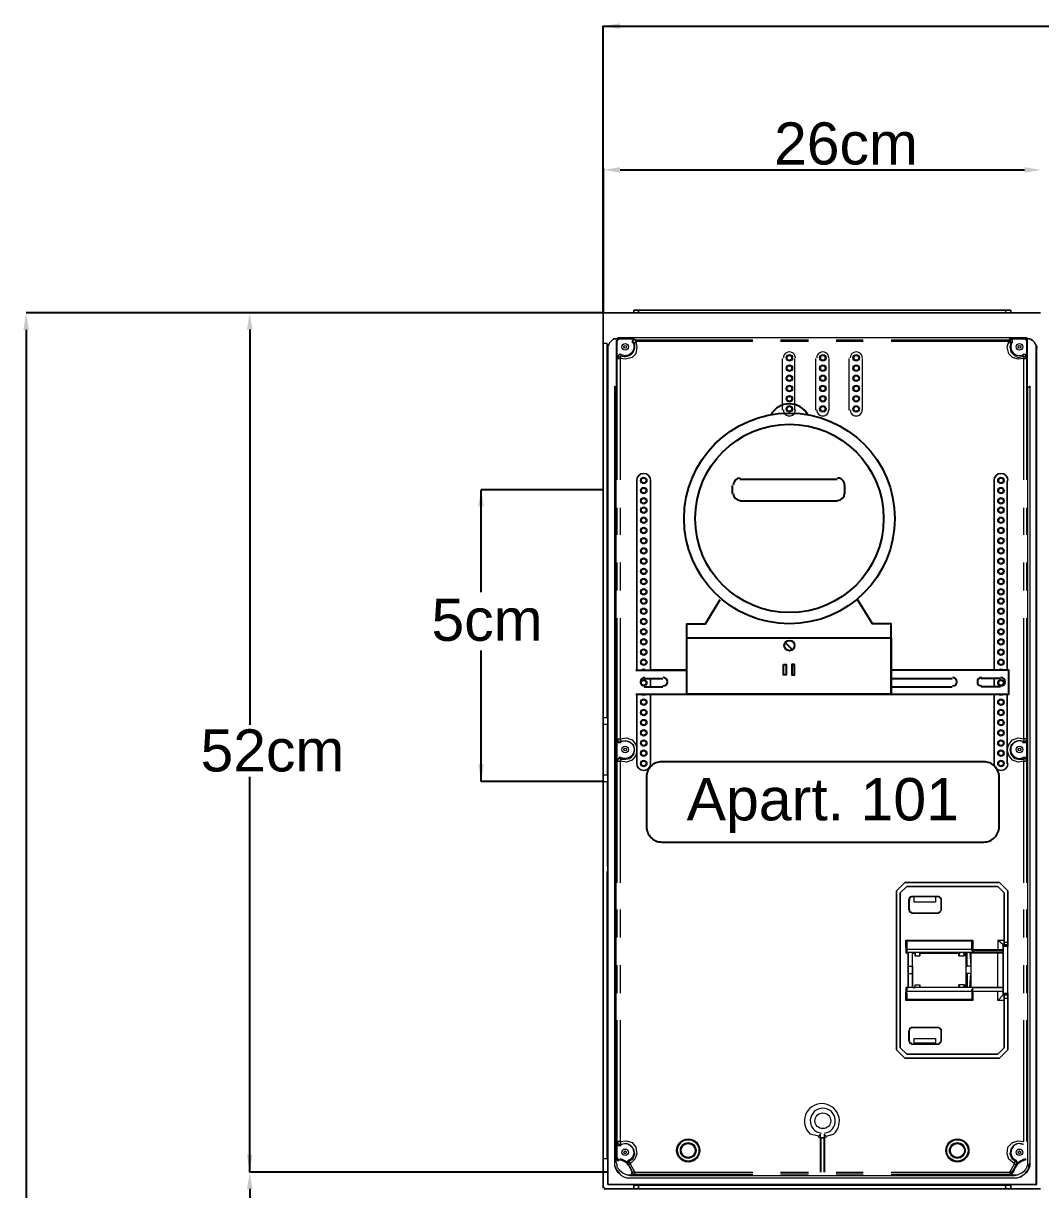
# Model space of a CAD drawing. Header units: millimetres. Extents: x -305 to 1353, y -289 to 1176.
# Drawn here: x 344 to 405.6, y 1087.4 to 1157.9 of the extents above; entities that cross this region are included whole.
import ezdxf
from ezdxf.enums import TextEntityAlignment as Align

# ---------------------------------------------------------------- set-up
doc = ezdxf.new("R2010")
doc.units = ezdxf.units.MM
doc.header["$MEASUREMENT"] = 0
doc.layers.add('Medição_Detalhe_Cotas', color=7, linetype='Continuous', true_color=0x0080ff)
doc.layers.add('Medição_Unifilar_Draw', color=7, linetype='Continuous', true_color=0x0080ff)
doc.layers.add('PDF_0', color=7, linetype='Continuous')
doc.styles.add('Cota', font='arial.ttf')
doc.styles.add('PDF Arial', font='arial.ttf')

msp = doc.modelspace()

# ---------------------------------------------------------------- linework, layer by layer
msp.add_lwpolyline([(381.712, 1109.33, 0.414214), (382.635, 1108.407), (402.125, 1108.407, 0.414214), (403.047, 1109.33), (403.047, 1112.344, 0.414214), (402.125, 1113.267), (382.635, 1113.267, 0.414214), (381.712, 1112.344)], format="xyb", close=True)
at = {"layer": 'Medição_Detalhe_Cotas', "color": 150, "true_color": 0x007eff}
for points in [[(379.099, 1144.862), (379.099, 1157.778), (564.586, 1157.778), (564.586, 1136.158)], [(379.099, 1149.186), (379.099, 1140.426), (357.59, 1140.426)], [(379.099, 1149.186), (379.099, 1140.426), (379.099, 1149.186)], [(380.109, 1149.074), (404.594, 1149.074)], [(374.943, 1140.426), (344.168, 1140.426)], [(344.171, 1139.397), (344.171, 1062.517)], [(357.703, 1139.415), (357.703, 1115.492)], [(379.099, 1129.728), (371.703, 1129.728)], [(357.703, 1088.424), (357.703, 1112.347)], [(379.099, 1112.066), (371.703, 1112.066)], [(379.379, 1088.424), (357.703, 1088.424)], [(357.703, 1087.413), (357.703, 1062.536)]]:
    msp.add_lwpolyline(points, dxfattribs=at)
at = {"layer": 'Medição_Detalhe_Cotas', "color": 150, "true_color": 0x007eff, "transparency": 33554559}
for points in [[(380.109, 1157.947), (380.109, 1157.61), (379.099, 1157.778)], [(380.109, 1149.242), (380.109, 1148.905), (379.099, 1149.074)], [(404.594, 1149.242), (404.594, 1148.905), (405.605, 1149.074)], [(344.003, 1139.397), (344.34, 1139.397), (344.171, 1140.407)], [(357.534, 1139.415), (357.871, 1139.415), (357.703, 1140.426)], [(371.534, 1128.717), (371.871, 1128.717), (371.703, 1129.728)], [(371.534, 1113.133), (371.871, 1113.133), (371.703, 1112.066)], [(357.534, 1089.491), (357.871, 1089.491), (357.703, 1088.424)], [(357.534, 1087.413), (357.871, 1087.413), (357.703, 1088.424)]]:
    msp.add_solid(points, dxfattribs=at)
at = {"layer": 'Medição_Unifilar_Draw'}
for p, q in [((371.703, 1123.521), (371.703, 1129.728)), ((371.703, 1112.066), (371.703, 1119.998))]:
    msp.add_line(p, q, dxfattribs=at)
at = {"layer": 'PDF_0', "lineweight": 18}
for points in [[(380.952, 1140.426), (380.952, 1140.594), (381.233, 1140.594), (403.415, 1140.594), (403.752, 1140.594), (403.752, 1140.426), (403.752, 1140.594), (403.415, 1140.594), (381.233, 1140.594), (380.952, 1140.594)], [(379.099, 1087.469), (379.099, 1140.369)], [(379.155, 1140.426), (405.549, 1140.426)], [(379.379, 1138.292), (379.379, 1138.404), (379.436, 1138.516), (379.492, 1138.629), (379.548, 1138.685), (379.66, 1138.797), (379.773, 1138.853), (379.885, 1138.853), (379.997, 1138.909), (379.885, 1138.853), (379.716, 1138.853), (379.66, 1138.797), (379.548, 1138.685), (379.492, 1138.629), (379.436, 1138.516), (379.379, 1138.404)], [(404.706, 1138.909), (404.819, 1138.853), (404.931, 1138.853), (404.987, 1138.797), (405.099, 1138.741), (405.156, 1138.685), (405.212, 1138.572), (405.268, 1138.46), (405.324, 1138.404), (405.324, 1138.292), (405.324, 1138.404), (405.268, 1138.516), (405.212, 1138.629), (405.156, 1138.685), (405.043, 1138.797), (404.931, 1138.853), (404.819, 1138.853)], [(380.727, 1088.087), (403.976, 1088.087), (404.145, 1088.087), (404.313, 1088.143), (404.482, 1088.256), (404.65, 1088.368), (404.762, 1088.536), (404.819, 1088.649), (404.875, 1088.873), (404.931, 1089.042), (404.931, 1135.989), (404.762, 1135.877), (404.762, 1089.042), (404.762, 1088.873), (404.706, 1088.705), (404.65, 1088.593), (404.538, 1088.48), (404.426, 1088.368), (404.257, 1088.312), (404.145, 1088.256), (403.976, 1088.199), (380.727, 1088.199), (380.559, 1088.256), (380.39, 1088.312), (380.278, 1088.368), (380.166, 1088.48), (380.053, 1088.593), (379.941, 1088.705), (379.941, 1088.873), (379.885, 1089.042), (379.885, 1135.877), (379.773, 1135.989), (379.773, 1089.042), (379.773, 1088.873), (379.829, 1088.649), (379.941, 1088.536), (380.053, 1088.368), (380.166, 1088.256), (380.334, 1088.143), (380.503, 1088.087)], [(381.12, 1130.261), (381.12, 1118.805)], [(381.963, 1118.805), (381.963, 1130.261)], [(402.741, 1130.261), (402.741, 1118.805)], [(403.527, 1118.805), (403.527, 1130.261)], [(381.963, 1117.794), (381.963, 1118.3)], [(402.741, 1118.3), (402.741, 1117.794)], [(381.12, 1117.345), (381.12, 1113.133)], [(381.963, 1113.133), (381.963, 1117.345)], [(402.741, 1113.133), (402.741, 1117.345)], [(403.527, 1113.133), (403.527, 1117.345)], [(396.844, 1095.842), (396.844, 1105.445), (397.35, 1105.95), (396.844, 1105.445)], [(399.315, 1105.108), (397.799, 1105.108), (397.855, 1105.108), (397.911, 1105.108), (399.203, 1105.108), (399.259, 1105.108)], [(399.54, 1104.322), (399.54, 1104.94), (399.54, 1104.883)], [(399.315, 1104.097), (399.371, 1104.097), (399.428, 1104.153), (399.484, 1104.153), (399.484, 1104.21), (399.54, 1104.266), (399.54, 1104.322), (399.54, 1104.266), (399.484, 1104.21), (399.484, 1104.153), (399.428, 1104.153), (399.371, 1104.097)], [(400.944, 1101.514), (400.888, 1101.739), (400.944, 1101.682)], [(398.248, 1099.605), (397.967, 1099.605), (397.799, 1099.605), (397.574, 1099.605), (397.462, 1099.605), (397.462, 1099.548), (397.462, 1099.492), (397.462, 1099.436), (397.462, 1099.38), (401.393, 1099.38), (401.393, 1099.436), (401.393, 1099.492), (401.449, 1099.548), (401.449, 1099.605), (401.281, 1099.605), (401.112, 1099.605), (400.888, 1099.605), (400.663, 1099.605)], [(397.799, 1097.19), (397.743, 1097.19), (397.687, 1097.134), (397.631, 1097.134), (397.631, 1097.078), (397.631, 1097.021), (397.574, 1096.965), (397.631, 1096.965), (397.631, 1097.021), (397.631, 1097.078), (397.687, 1097.134), (397.743, 1097.19)], [(392.127, 1090.558), (392.239, 1090.502), (392.464, 1090.502), (392.576, 1090.558), (392.576, 1090.614), (392.464, 1090.726), (392.464, 1090.502), (392.239, 1090.502), (392.239, 1090.726), (392.127, 1090.614)], [(380.952, 1087.413), (380.952, 1087.638), (381.233, 1087.638), (403.415, 1087.638), (403.752, 1087.638), (403.752, 1087.413), (403.752, 1087.638), (403.415, 1087.638), (381.233, 1087.638), (380.952, 1087.638)], [(379.155, 1087.413), (405.549, 1087.413)], [(379.155, 1087.413), (405.549, 1087.413)]]:
    msp.add_lwpolyline(points, close=True, dxfattribs=at)
at = {"layer": 'PDF_0', "lineweight": 0}
for points in [[(381.233, 1140.426), (381.233, 1140.594)], [(403.415, 1140.594), (403.471, 1140.426)], [(403.639, 1138.797), (403.639, 1138.685), (403.639, 1138.629), (403.695, 1138.629), (403.752, 1138.629), (403.752, 1138.572), (403.752, 1138.685), (403.695, 1138.797)], [(381.233, 1087.413), (381.233, 1087.638)], [(403.415, 1087.638), (403.471, 1087.413)]]:
    msp.add_lwpolyline(points, close=True, dxfattribs=at)
at = {"layer": 'PDF_0', "lineweight": 18}
for points in [[(379.155, 1140.426), (405.549, 1140.426)], [(379.099, 1115.941), (379.323, 1115.941), (379.323, 1138.572), (379.099, 1138.572)], [(379.379, 1138.46), (379.379, 1087.694), (379.379, 1138.292)], [(404.762, 1135.877), (404.762, 1138.741), (404.762, 1138.797), (404.706, 1138.853), (404.65, 1138.909), (380.053, 1138.909), (379.997, 1138.853), (379.941, 1138.853), (379.941, 1138.797), (379.885, 1138.741), (379.885, 1135.877)], [(404.706, 1138.909), (379.997, 1138.909)], [(403.864, 1138.629), (403.864, 1138.741), (403.695, 1138.853), (404.594, 1138.853), (404.65, 1138.853), (404.65, 1138.797), (404.706, 1138.797), (404.706, 1138.741), (404.706, 1138.685), (404.706, 1137.73), (404.65, 1137.898), (404.482, 1137.898)], [(405.268, 1138.46), (405.268, 1087.694), (405.324, 1087.694), (405.324, 1138.292)], [(379.379, 1138.292), (379.379, 1138.292)], [(389.937, 1134.529), (389.937, 1137.674)], [(390.667, 1137.674), (390.667, 1134.529)], [(391.959, 1134.529), (391.959, 1137.674)], [(392.745, 1137.674), (392.745, 1134.529)], [(393.98, 1134.529), (393.98, 1137.674)], [(394.767, 1137.674), (394.767, 1134.529)], [(379.773, 1135.989), (379.773, 1089.042), (379.773, 1088.817), (379.829, 1088.649), (379.941, 1088.48), (380.053, 1088.368), (380.166, 1088.256), (380.334, 1088.143), (380.503, 1088.087), (380.727, 1088.087), (403.976, 1088.087), (404.145, 1088.087), (404.369, 1088.143), (404.482, 1088.256), (404.65, 1088.368), (404.762, 1088.48), (404.875, 1088.649), (404.931, 1088.817), (404.931, 1089.042), (404.931, 1135.989)], [(379.885, 1135.877), (379.885, 1135.877)], [(381.12, 1130.261), (381.12, 1130.261)], [(381.963, 1130.261), (381.963, 1130.261)], [(402.741, 1130.261), (402.741, 1130.261)], [(403.527, 1130.261), (403.527, 1130.261)], [(379.099, 1115.548), (379.323, 1115.548), (379.323, 1112.459), (379.099, 1112.459)], [(404.482, 1114.425), (404.65, 1114.425), (404.706, 1114.537), (404.706, 1113.358), (404.65, 1113.526), (404.482, 1113.526)], [(379.099, 1112.066), (379.323, 1112.066), (379.323, 1106.9)], [(379.099, 1089.266), (379.323, 1089.266), (379.323, 1106.619)], [(397.35, 1105.95), (403.078, 1105.95), (397.35, 1105.95)], [(403.078, 1105.95), (403.583, 1105.445), (403.078, 1105.95)], [(397.069, 1105.333), (397.462, 1105.726), (397.069, 1105.333)], [(397.069, 1095.954), (397.069, 1105.333), (397.069, 1095.954)], [(397.462, 1105.726), (402.965, 1105.726), (397.462, 1105.726)], [(402.965, 1105.726), (403.359, 1105.333), (402.965, 1105.726)], [(403.583, 1099.268), (403.583, 1099.155), (403.302, 1099.155), (403.359, 1099.155), (403.583, 1099.155), (403.583, 1099.099), (403.583, 1099.043), (403.583, 1098.987), (403.583, 1098.931), (403.583, 1095.842), (403.583, 1105.445), (403.583, 1102.356), (403.583, 1102.3), (403.583, 1102.244), (403.583, 1102.188), (403.583, 1102.132)], [(403.359, 1102.356), (403.359, 1105.333), (403.359, 1102.469), (403.359, 1102.412), (403.359, 1102.356), (403.359, 1102.3), (403.359, 1102.244), (403.359, 1102.188), (403.359, 1102.244), (403.359, 1102.3), (403.359, 1102.356), (403.583, 1102.356)], [(397.574, 1104.94), (397.631, 1104.94), (397.631, 1104.996), (397.631, 1105.052), (397.687, 1105.108), (397.743, 1105.108), (397.799, 1105.108), (397.743, 1105.108), (397.687, 1105.052), (397.631, 1104.996), (397.631, 1104.94), (397.631, 1104.883)], [(397.631, 1104.322), (397.631, 1104.883), (397.574, 1104.94), (397.574, 1104.322), (397.631, 1104.322), (397.631, 1104.266), (397.631, 1104.21), (397.687, 1104.153), (397.743, 1104.153), (397.743, 1104.097), (397.799, 1104.097), (397.743, 1104.097), (397.743, 1104.153), (397.687, 1104.153), (397.631, 1104.153), (397.631, 1104.21), (397.631, 1104.266), (397.574, 1104.322)], [(399.203, 1105.108), (399.203, 1104.771), (397.911, 1104.771), (397.911, 1105.108)], [(399.54, 1104.883), (399.54, 1104.94), (399.54, 1104.996), (399.484, 1104.996), (399.484, 1105.052), (399.428, 1105.052), (399.428, 1105.108), (399.371, 1105.108), (399.315, 1105.108), (399.371, 1105.108), (399.428, 1105.108), (399.484, 1105.052), (399.54, 1104.996), (399.54, 1104.94)], [(397.799, 1104.097), (399.315, 1104.097), (397.799, 1104.097)], [(397.406, 1102.019), (397.406, 1102.469), (401.449, 1102.469), (401.449, 1102.019)], [(401.393, 1102.412), (401.449, 1102.412), (397.462, 1102.412), (397.462, 1102.076), (397.462, 1102.019), (397.406, 1102.019), (397.406, 1101.682), (397.462, 1101.739)], [(401.393, 1101.907), (401.393, 1102.412), (397.462, 1102.412), (397.462, 1101.907), (397.462, 1101.851), (397.462, 1101.795), (397.462, 1101.739), (397.574, 1101.739), (397.799, 1101.739), (397.967, 1101.739), (398.248, 1101.739), (400.663, 1101.739), (400.888, 1101.739), (401.112, 1101.739), (401.281, 1101.739), (401.449, 1101.739), (401.449, 1101.795), (401.393, 1101.851), (401.393, 1101.907), (397.462, 1101.907)], [(401.449, 1102.412), (401.449, 1102.076), (401.449, 1102.019), (401.449, 1101.907), (401.449, 1101.851), (401.449, 1101.739), (403.302, 1101.739)], [(403.583, 1102.188), (403.359, 1102.188), (403.302, 1102.188), (402.965, 1102.469), (402.965, 1101.907)], [(402.965, 1102.469), (403.359, 1102.469)], [(397.518, 1101.682), (397.518, 1099.605), (397.574, 1099.605), (397.574, 1100.447), (397.574, 1100.503), (397.574, 1100.559), (397.574, 1100.615), (397.574, 1100.672), (397.574, 1100.728), (397.574, 1100.784), (397.574, 1100.84), (397.574, 1100.896), (397.574, 1101.739), (397.518, 1101.682), (397.406, 1101.682)], [(397.574, 1100.896), (397.799, 1100.896), (397.799, 1101.739), (397.799, 1101.682), (397.967, 1101.682), (397.967, 1101.739), (397.967, 1101.514), (398.248, 1101.514), (398.248, 1101.739), (398.248, 1101.682), (400.607, 1101.682), (400.663, 1101.739), (400.607, 1101.514), (400.944, 1101.514)], [(401.112, 1100.447), (401.056, 1100.447), (401.056, 1100.503), (401.056, 1100.559), (401.056, 1100.615), (401.056, 1100.672), (401.056, 1100.728), (401.056, 1100.784), (401.056, 1100.84), (401.112, 1100.896), (401.112, 1101.739), (401.056, 1101.682), (400.944, 1101.682)], [(403.302, 1101.682), (403.246, 1101.682), (403.19, 1101.682), (403.134, 1101.682), (403.078, 1101.682), (403.022, 1101.682), (402.965, 1101.682), (401.337, 1101.682), (401.281, 1101.739), (401.337, 1100.896), (401.112, 1100.896)], [(401.449, 1101.907), (402.965, 1101.907), (403.022, 1101.907), (403.078, 1101.907), (403.134, 1101.907), (403.19, 1101.907), (403.246, 1101.907), (403.302, 1101.907)], [(401.449, 1101.851), (403.302, 1101.851)], [(403.302, 1102.132), (403.583, 1102.132), (403.583, 1102.076), (403.302, 1102.076), (403.302, 1102.132), (403.302, 1102.188), (403.302, 1101.907), (403.302, 1101.851), (403.302, 1101.739), (403.302, 1101.682), (403.302, 1099.605), (403.302, 1099.38), (403.302, 1099.155), (403.302, 1099.268), (403.302, 1102.076)], [(403.302, 1099.268), (403.583, 1099.268), (403.583, 1102.076)], [(397.799, 1099.605), (397.799, 1101.682)], [(397.967, 1101.514), (397.967, 1101.682)], [(398.248, 1101.682), (398.248, 1101.514)], [(400.607, 1101.514), (400.607, 1101.682)], [(401.056, 1099.605), (401.056, 1101.682)], [(401.337, 1101.682), (401.337, 1099.605)], [(402.965, 1099.605), (402.965, 1101.682)], [(397.574, 1100.447), (397.799, 1100.447), (397.799, 1099.605), (397.967, 1099.605), (397.967, 1099.773), (398.248, 1099.773), (398.248, 1099.605)], [(397.799, 1100.896), (397.799, 1100.84), (397.799, 1100.784), (397.799, 1100.728), (397.799, 1100.672), (397.799, 1100.615), (397.799, 1100.559), (397.799, 1100.503), (397.799, 1100.447)], [(401.393, 1099.38), (401.393, 1098.875), (401.449, 1098.875), (401.449, 1099.212), (401.449, 1099.268), (401.449, 1099.324), (401.449, 1099.38), (401.449, 1099.605), (403.302, 1099.605), (403.246, 1099.605), (403.19, 1099.605), (403.134, 1099.605), (403.078, 1099.605), (403.022, 1099.605), (402.965, 1099.605), (401.337, 1099.605), (401.281, 1099.605), (401.337, 1100.447), (401.112, 1100.447), (401.112, 1099.605), (401.056, 1099.605), (400.944, 1099.605), (400.888, 1099.605), (400.944, 1099.773), (400.607, 1099.773), (400.663, 1099.605), (400.607, 1099.605), (398.248, 1099.605), (398.248, 1099.773)], [(401.337, 1100.896), (401.337, 1100.84), (401.337, 1100.784), (401.337, 1100.728), (401.337, 1100.672), (401.337, 1100.615), (401.337, 1100.559), (401.337, 1100.503), (401.337, 1100.447)], [(397.462, 1099.605), (397.406, 1099.605), (397.406, 1099.324), (397.462, 1099.268), (397.462, 1099.212), (397.462, 1098.875), (397.462, 1099.38)], [(397.406, 1099.605), (397.518, 1099.605)], [(397.967, 1099.605), (397.967, 1099.773)], [(400.607, 1099.605), (400.607, 1099.773)], [(400.944, 1099.773), (400.944, 1099.605)], [(401.449, 1099.324), (401.449, 1098.818), (397.406, 1098.818), (397.406, 1099.324)], [(401.449, 1098.875), (397.462, 1098.875), (401.393, 1098.875)], [(401.449, 1099.38), (403.302, 1099.38)], [(402.965, 1098.818), (402.965, 1099.38)], [(403.359, 1098.818), (402.965, 1098.818), (403.302, 1099.155)], [(403.583, 1098.931), (403.359, 1098.931), (403.359, 1098.987), (403.359, 1099.043), (403.359, 1099.099), (403.359, 1099.155), (403.359, 1099.099), (403.359, 1099.043), (403.359, 1098.987), (403.359, 1098.931), (403.359, 1098.875), (403.359, 1098.818), (403.359, 1095.954), (403.359, 1098.931)], [(397.574, 1096.404), (397.631, 1096.348), (397.631, 1096.291), (397.631, 1096.235), (397.687, 1096.235), (397.743, 1096.179), (397.799, 1096.179), (399.315, 1096.179), (399.371, 1096.179), (399.428, 1096.179), (399.428, 1096.235), (399.484, 1096.235), (399.484, 1096.291), (399.54, 1096.291), (399.54, 1096.348), (399.54, 1096.404), (399.54, 1096.965), (399.54, 1097.021), (399.54, 1097.078), (399.484, 1097.078), (399.484, 1097.134), (399.428, 1097.134), (399.428, 1097.19), (399.371, 1097.19), (399.315, 1097.19), (397.799, 1097.19), (399.315, 1097.19), (399.371, 1097.19), (399.428, 1097.19), (399.428, 1097.134), (399.484, 1097.134), (399.484, 1097.078), (399.54, 1097.078), (399.54, 1097.021), (399.54, 1096.965), (399.54, 1096.404), (399.54, 1096.348), (399.484, 1096.291), (399.484, 1096.235), (399.428, 1096.235), (399.371, 1096.179), (399.315, 1096.179), (399.259, 1096.179), (399.203, 1096.235), (397.911, 1096.235), (397.855, 1096.179), (397.799, 1096.179), (397.743, 1096.179), (397.743, 1096.235), (397.687, 1096.235), (397.631, 1096.291), (397.631, 1096.348), (397.631, 1096.404)], [(397.574, 1096.965), (397.574, 1096.404), (397.631, 1096.404), (397.631, 1096.965)], [(397.911, 1096.235), (397.911, 1096.516), (399.203, 1096.516), (399.203, 1096.235)], [(397.35, 1095.337), (396.844, 1095.842), (397.35, 1095.337)], [(397.462, 1095.561), (397.069, 1095.954), (397.462, 1095.561)], [(397.35, 1095.337), (403.078, 1095.337), (397.35, 1095.337)], [(397.462, 1095.561), (402.965, 1095.561), (397.462, 1095.561)], [(403.359, 1095.954), (402.965, 1095.561), (403.359, 1095.954)], [(403.583, 1095.842), (403.078, 1095.337), (403.583, 1095.842)], [(392.127, 1090.614), (391.622, 1090.726)], [(392.127, 1090.614), (392.127, 1090.614)], [(392.576, 1090.614), (393.026, 1090.726)], [(380.053, 1089.154), (379.997, 1089.21), (379.941, 1089.323), (379.941, 1090.165), (379.997, 1090.053), (380.166, 1090.053)], [(379.773, 1089.042), (379.773, 1089.042)], [(380.783, 1088.368), (380.84, 1088.256), (380.952, 1088.256), (380.727, 1088.256), (380.559, 1088.256), (380.39, 1088.312), (380.278, 1088.368), (380.166, 1088.48), (380.053, 1088.593), (379.941, 1088.705), (379.941, 1088.873), (379.885, 1089.042), (379.885, 1089.266), (379.941, 1089.154), (379.997, 1089.098)], [(404.762, 1089.042), (404.762, 1088.873), (404.706, 1088.705), (404.65, 1088.593), (404.538, 1088.48), (404.426, 1088.368), (404.257, 1088.312), (404.145, 1088.256), (403.976, 1088.256), (403.752, 1088.256), (403.808, 1088.256), (403.864, 1088.368)], [(405.268, 1087.694), (379.379, 1087.694), (405.324, 1087.694)], [(379.379, 1087.694), (379.379, 1087.694)], [(380.727, 1088.087), (380.727, 1088.087)], [(403.752, 1087.413), (403.752, 1087.638), (403.415, 1087.638), (381.233, 1087.638), (380.952, 1087.638), (380.952, 1087.413)], [(403.976, 1088.087), (403.976, 1088.087)], [(379.155, 1087.413), (405.549, 1087.413)]]:
    msp.add_lwpolyline(points, dxfattribs=at)
at = {"layer": 'PDF_0', "lineweight": 0}
for points in [[(379.941, 1138.685), (379.885, 1138.741)], [(380.053, 1138.909), (380.109, 1138.853)], [(380.952, 1138.572), (380.952, 1138.629), (381.008, 1138.629), (381.064, 1138.629), (381.064, 1138.685), (381.12, 1138.348), (381.064, 1137.955), (380.84, 1137.73), (380.446, 1137.618), (380.109, 1137.674), (380.166, 1137.73), (380.166, 1137.786)], [(388.14, 1138.685), (381.064, 1138.685), (381.064, 1138.797), (380.952, 1138.797), (380.896, 1138.685), (380.952, 1138.572), (380.84, 1138.629)], [(380.952, 1138.853), (381.064, 1138.797), (388.14, 1138.797)], [(389.825, 1138.797), (391.509, 1138.797)], [(391.509, 1138.685), (389.825, 1138.685)], [(393.194, 1138.797), (394.823, 1138.797)], [(394.823, 1138.685), (393.194, 1138.685)], [(396.507, 1138.797), (403.639, 1138.797), (403.695, 1138.853)], [(403.864, 1138.629), (403.752, 1138.572), (403.695, 1138.348), (403.752, 1138.067), (403.976, 1137.842), (404.201, 1137.73), (404.482, 1137.786), (404.538, 1137.786), (404.538, 1137.73), (404.538, 1137.674), (404.201, 1137.618), (403.864, 1137.73), (403.639, 1137.955), (403.527, 1138.348), (403.639, 1138.685), (396.507, 1138.685)], [(404.594, 1138.853), (404.65, 1138.909)], [(404.762, 1138.741), (404.706, 1138.685)], [(380.166, 1137.898), (380.166, 1137.786), (380.109, 1137.786), (379.997, 1137.73), (379.941, 1137.674), (380.109, 1137.674), (380.109, 1130.317)], [(379.941, 1130.317), (379.941, 1137.674), (379.941, 1137.73)], [(404.538, 1130.317), (404.538, 1137.674), (404.706, 1137.674), (404.706, 1137.73), (404.594, 1137.786), (404.482, 1137.786), (404.482, 1137.898)], [(404.706, 1137.73), (404.706, 1137.674), (404.706, 1130.317)], [(379.941, 1127.004), (379.941, 1128.633)], [(380.109, 1128.633), (380.109, 1127.004)], [(404.538, 1127.004), (404.538, 1128.633)], [(404.706, 1128.633), (404.706, 1127.004)], [(379.941, 1123.635), (379.941, 1125.319)], [(380.109, 1125.319), (380.109, 1123.635)], [(404.538, 1123.635), (404.538, 1125.319)], [(404.706, 1125.319), (404.706, 1123.635)], [(379.941, 1114.537), (379.941, 1114.649), (379.941, 1121.95)], [(380.109, 1121.95), (380.109, 1114.649), (380.109, 1114.593), (380.166, 1114.593), (380.166, 1114.537), (380.166, 1114.481), (380.109, 1114.481), (379.997, 1114.537), (379.941, 1114.649), (380.109, 1114.649), (380.503, 1114.706), (380.84, 1114.593), (381.064, 1114.312), (381.12, 1113.976), (381.064, 1113.639), (380.84, 1113.358), (380.503, 1113.246), (380.109, 1113.302), (380.166, 1113.358), (380.166, 1113.414), (380.446, 1113.414), (380.727, 1113.47), (380.952, 1113.695), (381.008, 1113.976), (380.952, 1114.256), (380.727, 1114.425), (380.446, 1114.537), (380.166, 1114.481), (380.166, 1114.425)], [(404.538, 1105.945), (404.538, 1113.302), (404.706, 1113.302), (404.706, 1113.414), (404.594, 1113.47), (404.482, 1113.414), (404.538, 1113.414), (404.538, 1113.358), (404.538, 1113.302), (404.201, 1113.246), (403.864, 1113.358), (403.639, 1113.639), (403.527, 1113.976), (403.639, 1114.312), (403.864, 1114.593), (404.201, 1114.706), (404.538, 1114.649), (404.538, 1114.593), (404.538, 1114.537), (404.482, 1114.481), (404.594, 1114.481), (404.706, 1114.537), (404.706, 1114.649), (404.538, 1114.649), (404.538, 1121.95)], [(404.706, 1121.95), (404.706, 1114.649), (404.706, 1114.537)], [(404.482, 1114.425), (404.482, 1114.481), (404.201, 1114.537), (403.976, 1114.425), (403.752, 1114.256), (403.695, 1113.976), (403.752, 1113.695), (403.976, 1113.47), (404.201, 1113.414), (404.482, 1113.414), (404.482, 1113.526)], [(380.166, 1113.526), (380.166, 1113.414), (380.109, 1113.47), (379.997, 1113.414), (379.941, 1113.302), (380.109, 1113.302), (380.109, 1105.945)], [(379.941, 1105.945), (379.941, 1113.302), (379.941, 1113.358)], [(404.706, 1113.358), (404.706, 1113.302), (404.706, 1105.945)], [(379.941, 1102.632), (379.941, 1104.317)], [(380.109, 1104.317), (380.109, 1102.632)], [(404.538, 1102.632), (404.538, 1104.317)], [(404.706, 1104.317), (404.706, 1102.632)], [(379.941, 1099.262), (379.941, 1100.947)], [(380.109, 1100.947), (380.109, 1099.262)], [(404.538, 1099.262), (404.538, 1100.947)], [(404.706, 1100.947), (404.706, 1099.262)], [(379.941, 1090.165), (379.941, 1090.277), (379.941, 1097.634)], [(380.109, 1097.634), (380.109, 1090.277), (379.941, 1090.277), (379.997, 1090.165), (380.109, 1090.109), (380.166, 1090.109), (380.166, 1090.053)], [(396.507, 1088.424), (403.695, 1088.424), (403.695, 1088.312), (403.752, 1088.312), (403.808, 1088.424), (403.752, 1088.424), (403.695, 1088.424), (403.976, 1088.929), (403.976, 1088.986), (403.976, 1089.042), (404.032, 1089.098), (404.089, 1088.986), (404.089, 1088.873), (404.032, 1088.873), (403.976, 1088.929), (403.639, 1089.21), (403.527, 1089.547), (403.583, 1089.94), (403.864, 1090.221), (404.201, 1090.333), (404.538, 1090.277), (404.538, 1097.634)], [(404.706, 1097.634), (404.706, 1090.277)], [(380.615, 1089.154), (380.671, 1089.098), (380.896, 1089.266), (381.008, 1089.547), (380.952, 1089.828), (380.727, 1090.053), (380.503, 1090.165), (380.166, 1090.109), (380.166, 1090.165), (380.166, 1090.221), (380.109, 1090.221), (380.109, 1090.277), (380.503, 1090.333), (380.84, 1090.221), (381.064, 1089.94), (381.12, 1089.547), (381.008, 1089.21), (380.727, 1088.929), (380.727, 1088.986), (380.671, 1089.042), (380.671, 1089.098), (380.559, 1088.986), (380.615, 1088.873), (380.671, 1088.873), (380.671, 1088.929), (380.727, 1088.929), (381.008, 1088.424), (388.14, 1088.424)], [(404.482, 1090.109), (404.201, 1090.165), (403.92, 1090.053), (403.752, 1089.828), (403.695, 1089.547), (403.808, 1089.266), (404.032, 1089.098), (404.089, 1089.154)], [(379.885, 1089.266), (379.941, 1089.266), (379.941, 1089.323)], [(379.885, 1089.042), (379.885, 1089.042)], [(380.053, 1089.154), (379.997, 1089.098)], [(380.783, 1088.368), (380.84, 1088.424), (380.896, 1088.312), (381.008, 1088.312), (381.008, 1088.424), (380.952, 1088.424), (380.896, 1088.424), (380.84, 1088.424), (380.615, 1088.873), (380.559, 1088.873)], [(380.952, 1088.256), (381.008, 1088.312), (388.14, 1088.312)], [(389.825, 1088.424), (391.509, 1088.424)], [(391.509, 1088.312), (389.825, 1088.312)], [(393.194, 1088.424), (394.823, 1088.424)], [(394.823, 1088.312), (393.194, 1088.312)], [(396.507, 1088.312), (403.695, 1088.312), (403.752, 1088.256)], [(404.145, 1088.873), (404.089, 1088.873), (403.808, 1088.424), (403.864, 1088.368)], [(380.727, 1088.256), (380.727, 1088.199)], [(381.233, 1087.638), (381.233, 1087.413)], [(403.471, 1087.413), (403.415, 1087.638)], [(403.976, 1088.199), (403.976, 1088.256)]]:
    msp.add_lwpolyline(points, dxfattribs=at)
at = {"layer": 'PDF_0', "lineweight": 18}
for points in [[(380.866, 1138.666, -0.775478), (380.166, 1137.898), (380.053, 1137.898), (379.941, 1137.73), (379.941, 1138.685), (379.941, 1138.741), (379.997, 1138.797), (380.053, 1138.853), (380.109, 1138.853), (380.952, 1138.853), (380.84, 1138.741), (380.84, 1138.629)], [(380.166, 1114.474, -1.671898), (380.166, 1113.526), (380.053, 1113.526), (379.941, 1113.358), (379.941, 1114.537), (379.997, 1114.425), (380.166, 1114.425)], [(380.166, 1090.101, -1.055203), (380.615, 1089.154), (380.503, 1089.042), (380.559, 1088.873)], [(404.537, 1090.101, 1.055362), (404.089, 1089.154), (404.145, 1089.042), (404.145, 1088.873)]]:
    msp.add_lwpolyline(points, format="xyb", dxfattribs=at)
for points in [[(381.963, 1130.289, 0.999967), (381.12, 1130.289, -0.999967)], [(403.583, 1130.289, 0.999967), (402.741, 1130.289, -0.999967)], [(381.12, 1113.161, 0.999977), (381.963, 1113.161, -0.999977)], [(402.741, 1113.161, 0.999977), (403.583, 1113.161, -0.999977)]]:
    msp.add_lwpolyline(points, format="xyb", close=True, dxfattribs=at)
at = {"layer": 'PDF_0', "lineweight": 25}
for points in [[(386.905, 1129.475), (386.905, 1129.98)], [(387.354, 1130.373), (393.25, 1130.373)], [(393.7, 1129.98), (393.7, 1129.475)], [(393.25, 1129.026), (387.354, 1129.026)], [(384.153, 1117.345), (384.153, 1121.613), (385.276, 1121.613), (386.174, 1123.073)], [(396.507, 1117.345), (396.507, 1121.613), (395.384, 1121.613), (394.486, 1123.073)], [(390.555, 1120.041), (390.105, 1120.49), (390.555, 1120.041)], [(381.064, 1117.345), (403.639, 1117.345), (403.639, 1118.805), (396.507, 1118.805)], [(381.064, 1118.805), (384.153, 1118.805), (381.963, 1118.805)], [(381.57, 1118.3), (382.693, 1118.3)], [(396.507, 1118.3), (400.214, 1118.3)], [(403.134, 1118.3), (401.955, 1118.3)], [(381.57, 1117.794), (382.693, 1117.794)], [(396.507, 1117.794), (400.214, 1117.794)], [(403.134, 1117.794), (401.955, 1117.794)], [(392.239, 1090.502), (392.239, 1088.424)], [(392.464, 1090.502), (392.464, 1088.424)]]:
    msp.add_lwpolyline(points, dxfattribs=at)
for points in [[(384.153, 1120.771), (396.507, 1120.771), (396.507, 1117.345), (384.153, 1117.345)], [(389.993, 1119.142), (390.162, 1119.142), (390.162, 1118.524), (389.993, 1118.524)], [(390.667, 1119.142), (390.499, 1119.142), (390.499, 1118.524), (390.667, 1118.524)]]:
    msp.add_lwpolyline(points, close=True, dxfattribs=at)
for points in [[(381.598, 1118.356, 0.414167), (381.345, 1118.103, 0.414167), (381.598, 1117.85)], [(382.721, 1117.85, 0.414167), (382.974, 1118.103, 0.414167), (382.721, 1118.356)], [(400.242, 1117.85, 0.414167), (400.495, 1118.103, 0.414167), (400.242, 1118.356)], [(401.983, 1118.356, 0.414167), (401.73, 1118.103, 0.414167), (401.983, 1117.85)], [(403.162, 1117.85, 0.414167), (403.415, 1118.103, 0.414167), (403.162, 1118.356)]]:
    msp.add_lwpolyline(points, format="xyb", dxfattribs=at)
at = {"layer": 'PDF_0', "lineweight": 18}
for centre, radius in [((380.418, 1138.376), 0.197), ((380.418, 1138.376), 0.0843), ((404.285, 1138.376), 0.197), ((404.285, 1138.376), 0.0843), ((390.358, 1137.702), 0.197), ((390.358, 1137.702), 0.14), ((392.38, 1137.702), 0.197), ((392.38, 1137.702), 0.14), ((394.401, 1137.702), 0.197), ((394.401, 1137.702), 0.14), ((390.358, 1137.084), 0.197), ((390.358, 1137.084), 0.14), ((392.38, 1137.084), 0.197), ((392.38, 1137.084), 0.14), ((394.401, 1137.084), 0.197), ((394.401, 1137.084), 0.14), ((390.358, 1136.466), 0.197), ((390.358, 1136.467), 0.14), ((392.38, 1136.466), 0.197), ((392.38, 1136.467), 0.14), ((394.401, 1136.466), 0.197), ((394.401, 1136.467), 0.14), ((390.358, 1135.849), 0.197), ((390.358, 1135.849), 0.14), ((392.38, 1135.849), 0.197), ((392.38, 1135.849), 0.14), ((394.401, 1135.849), 0.197), ((394.401, 1135.849), 0.14), ((390.358, 1135.231), 0.197), ((390.358, 1135.231), 0.14), ((392.38, 1135.231), 0.197), ((392.38, 1135.231), 0.14), ((394.401, 1135.231), 0.197), ((394.401, 1135.231), 0.14), ((390.358, 1134.613), 0.197), ((390.358, 1134.613), 0.14), ((392.38, 1134.613), 0.197), ((392.38, 1134.613), 0.14), ((394.401, 1134.613), 0.197), ((394.401, 1134.613), 0.14), ((381.541, 1130.289), 0.197), ((381.541, 1130.289), 0.14), ((403.162, 1130.289), 0.197), ((403.162, 1130.289), 0.14), ((381.541, 1129.671), 0.197), ((381.541, 1129.054), 0.197), ((381.541, 1129.671), 0.14), ((403.162, 1129.671), 0.197), ((403.162, 1129.054), 0.197), ((403.162, 1129.671), 0.14), ((381.541, 1128.492), 0.197), ((381.541, 1129.054), 0.14), ((381.541, 1128.492), 0.14), ((403.162, 1128.492), 0.197), ((403.162, 1129.054), 0.14), ((403.162, 1128.492), 0.14), ((381.541, 1127.874), 0.197), ((381.541, 1127.874), 0.14), ((403.162, 1127.874), 0.197), ((403.162, 1127.874), 0.14), ((381.541, 1127.257), 0.197), ((381.541, 1127.257), 0.14), ((403.162, 1127.257), 0.197), ((403.162, 1127.257), 0.14), ((381.541, 1126.639), 0.197), ((381.541, 1126.639), 0.14), ((403.162, 1126.639), 0.197), ((403.162, 1126.639), 0.14), ((381.541, 1126.021), 0.197), ((381.541, 1126.021), 0.14), ((403.162, 1126.021), 0.197), ((403.162, 1126.021), 0.14), ((381.541, 1125.404), 0.197), ((381.541, 1124.786), 0.197), ((381.541, 1125.404), 0.14), ((403.162, 1125.404), 0.197), ((403.162, 1124.786), 0.197), ((403.162, 1125.404), 0.14), ((381.541, 1124.168), 0.197), ((381.541, 1124.786), 0.14), ((381.541, 1124.168), 0.14), ((403.162, 1124.168), 0.197), ((403.162, 1124.786), 0.14), ((403.162, 1124.168), 0.14), ((381.541, 1123.55), 0.197), ((381.541, 1123.55), 0.14), ((403.162, 1123.55), 0.197), ((403.162, 1123.55), 0.14), ((381.541, 1122.989), 0.197), ((381.541, 1122.989), 0.14), ((403.162, 1122.989), 0.197), ((403.162, 1122.989), 0.14), ((381.541, 1122.371), 0.197), ((381.541, 1122.371), 0.14), ((403.162, 1122.371), 0.197), ((403.162, 1122.371), 0.14), ((381.541, 1121.753), 0.197), ((381.541, 1121.753), 0.14), ((403.162, 1121.753), 0.197), ((403.162, 1121.753), 0.14), ((381.541, 1121.136), 0.197), ((381.541, 1121.136), 0.14), ((403.162, 1121.136), 0.197), ((403.162, 1121.136), 0.14), ((381.541, 1120.518), 0.197), ((381.541, 1119.9), 0.197), ((381.541, 1120.518), 0.14), ((381.541, 1119.9), 0.14), ((403.162, 1120.518), 0.197), ((403.162, 1119.9), 0.197), ((403.162, 1120.518), 0.14), ((403.162, 1119.9), 0.14), ((381.541, 1119.282), 0.197), ((381.541, 1119.282), 0.14), ((403.162, 1119.282), 0.197), ((403.162, 1119.282), 0.14), ((381.541, 1118.047), 0.197), ((381.541, 1118.047), 0.14), ((403.162, 1118.047), 0.197), ((403.162, 1118.047), 0.14), ((381.541, 1116.868), 0.197), ((381.541, 1116.868), 0.14), ((403.162, 1116.868), 0.197), ((403.162, 1116.868), 0.14), ((381.541, 1116.25), 0.197), ((381.541, 1115.632), 0.197), ((381.541, 1116.25), 0.14), ((403.162, 1116.25), 0.197), ((403.162, 1115.632), 0.197), ((403.162, 1116.25), 0.14), ((381.541, 1115.014), 0.197), ((381.541, 1115.632), 0.14), ((381.541, 1115.014), 0.14), ((403.162, 1115.014), 0.197), ((403.162, 1115.632), 0.14), ((403.162, 1115.014), 0.14), ((381.541, 1114.397), 0.197), ((381.541, 1114.397), 0.14), ((403.162, 1114.397), 0.197), ((403.162, 1114.397), 0.14), ((380.418, 1114.004), 0.197), ((380.418, 1114.004), 0.0843), ((381.541, 1113.779), 0.197), ((381.541, 1113.779), 0.14), ((403.162, 1113.779), 0.197), ((403.162, 1113.779), 0.14), ((404.285, 1114.004), 0.197), ((404.285, 1114.004), 0.0843), ((381.541, 1113.161), 0.197), ((381.541, 1113.161), 0.14), ((403.162, 1113.161), 0.197), ((403.162, 1113.161), 0.14), ((392.38, 1091.541), 0.477), ((392.38, 1091.541), 0.477), ((384.237, 1089.744), 0.702), ((400.523, 1089.744), 0.702), ((380.418, 1089.631), 0.197), ((380.418, 1089.631), 0.0843), ((384.237, 1089.744), 0.646), ((384.237, 1089.744), 0.477), ((384.237, 1089.744), 0.421), ((400.523, 1089.744), 0.646), ((400.523, 1089.744), 0.477), ((400.523, 1089.744), 0.421), ((404.285, 1089.631), 0.197), ((404.285, 1089.631), 0.0843)]:
    msp.add_circle(centre, radius, dxfattribs=at)
at = {"layer": 'PDF_0', "lineweight": 25}
for centre, radius in [((390.358, 1127.987), 6.374), ((390.358, 1127.987), 5.7), ((390.358, 1120.293), 0.309)]:
    msp.add_circle(centre, radius, dxfattribs=at)
at = {"layer": 'PDF_0', "lineweight": 18}
for centre, radius, start, end in [((379.183, 1140.397), 0.0281, 90.02089, 179.97911), ((380.418, 1138.376), 0.59, 246.09478, 27.98385), ((404.285, 1138.376), 0.533, 147.05531, 298.23114), ((390.358, 1137.702), 0.365, 359.99961, 180.00168), ((392.38, 1137.702), 0.365, 359.99961, 180.00168), ((394.402, 1137.702), 0.365, 359.99961, 180.00168), ((390.358, 1134.557), 0.365, 179.99832, 0.00168), ((392.38, 1134.557), 0.365, 179.99832, 0.00168), ((394.401, 1134.557), 0.365, 179.99832, 0.00168), ((381.541, 1118.665), 0.197, 49.20122, 130.79878), ((381.541, 1118.665), 0.14, 56.27232, 123.72768), ((403.162, 1118.665), 0.197, 49.20122, 130.79878), ((403.162, 1118.665), 0.14, 56.27232, 123.72768), ((381.541, 1117.485), 0.197, 219.87916, 320.11694), ((381.541, 1117.485), 0.14, 224.77412, 315.23139), ((403.162, 1117.485), 0.197, 219.87916, 320.11694), ((403.162, 1117.485), 0.14, 224.77412, 315.23139), ((404.285, 1114.004), 0.534, 61.78063, 298.22462), ((392.38, 1091.541), 0.758, 277.08951, 262.90843), ((379.857, 1088.171), 1.039, 12.39441, 77.61778), ((379.857, 1088.171), 1.095, 45.12488, 75.83263), ((404.903, 1088.171), 1.039, 102.39222, 167.60778), ((404.903, 1088.172), 1.095, 104.17035, 134.88726), ((379.183, 1087.497), 0.0281, 180.02089, 269.97911), ((379.183, 1087.385), 0.0281, 90.02089, 179.97911)]:
    msp.add_arc(centre, radius, start, end, dxfattribs=at)
at = {"layer": 'PDF_0', "lineweight": 25}
for centre, radius, start, end in [((390.358, 1133.659), 1.263, 28.60098, 151.20642), ((387.382, 1130.008), 0.421, 90.00133, 179.99867), ((393.278, 1130.008), 0.421, 0.00245, 90.00519), ((387.382, 1129.503), 0.421, 180.00133, 269.99867), ((393.278, 1129.503), 0.421, 270.00133, 359.99867)]:
    msp.add_arc(centre, radius, start, end, dxfattribs=at)
at = {"layer": 'PDF_0', "lineweight": 0}
msp.add_arc((392.324, 1091.52), 1.06, 311.48454, 228.51546, dxfattribs=at)

# ---------------------------------------------------------------- texts
at = {"style": 'Cota'}
msp.add_text('Apart. 101', height=2.557, dxfattribs=at).set_placement((392.38, 1110.63), align=Align.MIDDLE)
at = {"layer": 'Medição_Detalhe_Cotas', "color": 30, "true_color": 0xff7e00, "char_height": 2.548, "attachment_point": 7, "style": 'PDF Arial'}
for s, insert in [('26cm', (389.432, 1149.368)), ('5cm', (368.701, 1120.547)), ('52cm', (354.726, 1112.641))]:
    msp.add_mtext(s, dxfattribs=dict(at, insert=insert))

doc.saveas('drawing.dxf')
